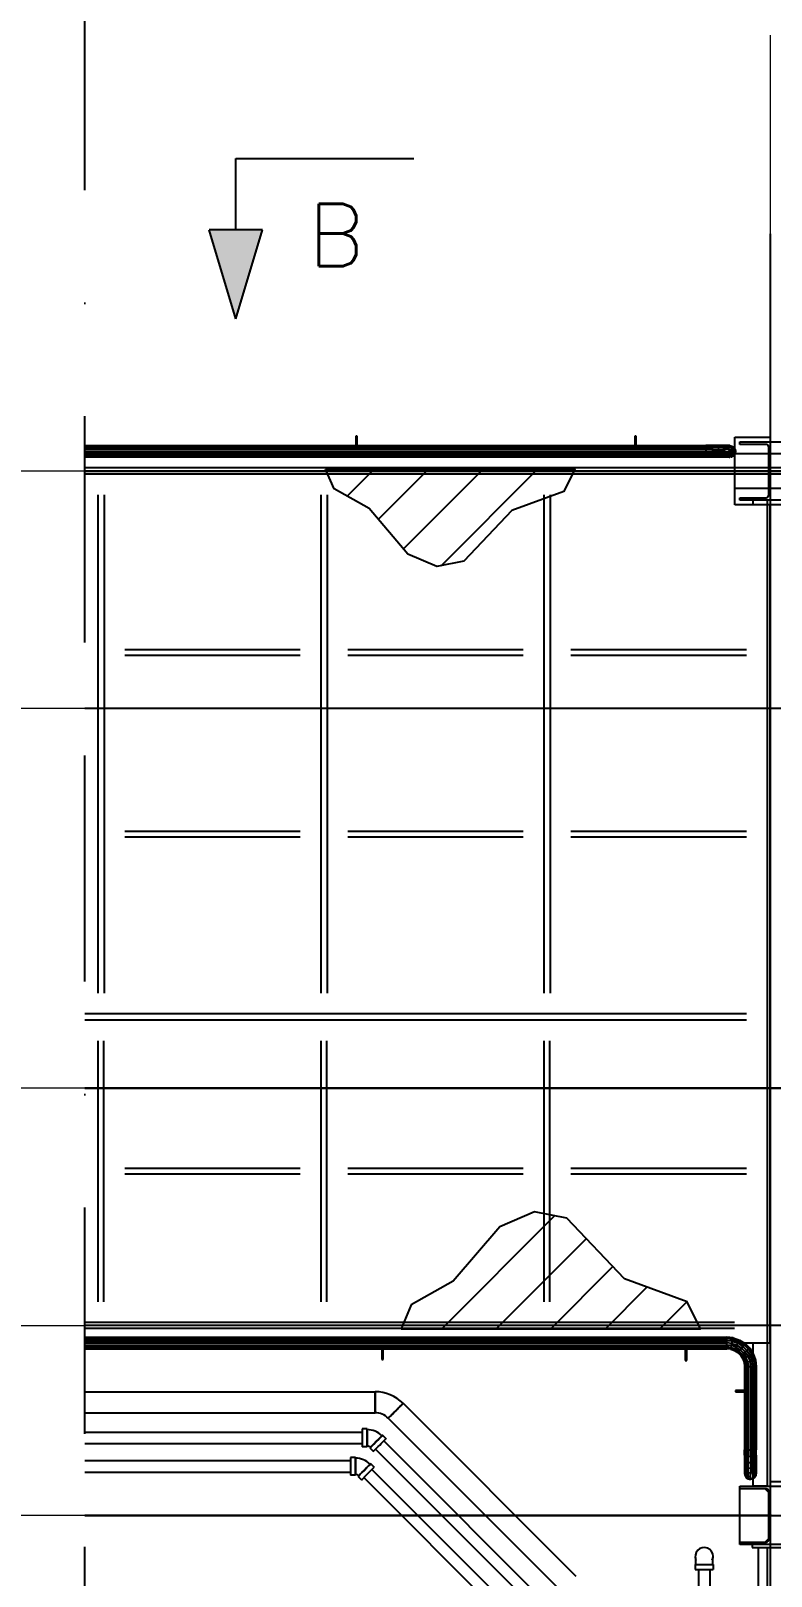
# Model space of a CAD drawing. Header units: metres. Extents: x 0 to 63075, y 0 to 44550.
# Drawn here: x 8032 to 11151, y 23497 to 30007 of the extents above; entities that cross this region are included whole.
import ezdxf
from ezdxf.enums import TextEntityAlignment as Align

# ---------------------------------------------------------------- set-up
doc = ezdxf.new("R2010")
doc.units = ezdxf.units.M
doc.header["$LTSCALE"] = 75
for name, pattern in [('BORDER', [44.45, 12.7, -6.35, 12.7, -6.35, 0, -6.35]), ('CENTER2', [28.575, 19.05, -3.175, 3.175, -3.175]), ('CENTERX2', [101.6, 63.5, -12.7, 12.7, -12.7])]:
    doc.linetypes.add(name, pattern=pattern)
for name, color, linetype in [('GSB', 7, 'Continuous'), ('SC1', 7, 'CENTER2'), ('SDM', 7, 'Continuous'), ('SL1', 8, 'Continuous'), ('SLM', 1, 'BORDER')]:
    doc.layers.add(name, color=color, linetype=linetype)
doc.styles.add('R100', font='simplex.shx', dxfattribs={"height": 2.5})
doc.styles.add('R140', font='simplex.shx', dxfattribs={"height": 3.5})
pattern_1 = [(45, (-40005.98, -19024.6), (-114.90485, 114.90485), [])]

# ---------------------------------------------------------------- blocks, each defined once
blk = doc.blocks.new('A$Cf5d57027')
at = {"layer": 'SL1'}
h = blk.add_hatch(dxfattribs=at)
h.set_pattern_fill('_USER', color=256, scale=162.5, angle=45, style=0, pattern_type=0)
h.set_pattern_definition(pattern_1)
h.paths.add_polyline_path([(1014.1, 5658), (2064.8, 5658), (2017.6, 5563.8), (1798.6, 5483.4), (1596.3, 5269.9), (1482.6, 5247.8), (1360.6, 5300.4), (1197.1, 5491.7), (1050.1, 5574.9)])
h = blk.add_hatch(dxfattribs=at)
h.set_pattern_fill('_USER', color=256, scale=162.5, angle=45, style=0, pattern_type=0)
h.set_pattern_definition(pattern_1)
h.paths.add_polyline_path([(1332, 2036.9), (2593.9, 2036.9), (2537.3, 2150.1), (2274.2, 2246.7), (2031.2, 2503.1), (1894.7, 2529.7), (1748.2, 2466.5), (1551.7, 2236.7), (1375.2, 2136.8)])
for p, q in [((2887.3, 6650), (2887.3, 5527)), ((1140.9, 5796.5), (1140.9, 5757.4)), ((1147.2, 5796.5), (1140.9, 5796.5)), ((1147.2, 5757.4), (1147.2, 5796.5)), ((2317.1, 5796.5), (2317.1, 5757.4)), ((2323.5, 5796.5), (2317.1, 5796.5)), ((2323.5, 5757.4), (2323.5, 5796.5)), ((0, 5757.4), (2617.1, 5757.4)), ((2617.1, 5755.5), (0, 5755.5)), ((2617.1, 5750.3), (0, 5750.2)), ((2617.1, 5742.3), (0, 5742.3)), ((2617.1, 5733), (0, 5733)), ((2639.4, 5757.4), (2617.1, 5757.4)), ((2617.1, 5757.4), (2617.1, 5755.5)), ((2617.1, 5755.5), (2617.1, 5750.3)), ((2641.5, 5755.5), (2617.1, 5755.5)), ((2643.2, 5750.3), (2617.1, 5750.3)), ((2617.1, 5750.3), (2617.1, 5742.3)), ((2644.4, 5742.3), (2617.1, 5742.3)), ((2617.1, 5742.3), (2617.1, 5733)), ((2644.8, 5733), (2617.1, 5733)), ((2617.1, 5733), (2617.1, 5723.7)), ((2660.5, 5757.4), (2639.4, 5757.4)), ((2639.4, 5757.4), (2641.5, 5755.5)), ((2643.2, 5750.3), (2641.5, 5755.5)), ((2641.5, 5755.5), (2664.6, 5755.5)), ((2668, 5750.3), (2643.2, 5750.3)), ((2643.2, 5750.3), (2644.4, 5742.3)), ((2644.4, 5742.3), (2670.3, 5742.3)), ((2644.4, 5742.3), (2644.8, 5733)), ((2644.8, 5733), (2644.4, 5723.7)), ((2671.1, 5733), (2644.8, 5733)), ((2653, 5750.3), (2656.5, 5755.5)), ((2679.5, 5757.4), (2660.5, 5757.4)), ((2660.5, 5757.4), (2664.6, 5755.5)), ((2685.3, 5755.5), (2664.6, 5755.5)), ((2664.6, 5755.5), (2668, 5750.3)), ((2668, 5750.3), (2670.3, 5742.3)), ((2690.2, 5750.3), (2668, 5750.3)), ((2670.3, 5742.3), (2693.5, 5742.3)), ((2670.3, 5742.3), (2671.1, 5733)), ((2671.1, 5733), (2670.3, 5723.7)), ((2694.7, 5733), (2671.1, 5733)), ((2679.5, 5757.4), (2685.3, 5755.5)), ((2695.3, 5757.4), (2679.5, 5757.4)), ((2702.6, 5755.5), (2685.3, 5755.5)), ((2685.3, 5755.5), (2690.2, 5750.3)), ((2693.5, 5742.3), (2690.2, 5750.3)), ((2690.2, 5750.3), (2708.8, 5750.3)), ((2690.8, 5748.8), (2691.7, 5750.3)), ((2693.2, 5743.2), (2697.8, 5750.3)), ((2693.5, 5742.3), (2694.7, 5733)), ((2712.9, 5742.3), (2693.5, 5742.3)), ((2693.5, 5723.7), (2694.7, 5733)), ((2694.6, 5742.3), (2699.9, 5750.3)), ((2694.7, 5733), (2714.4, 5733)), ((2707.2, 5757.4), (2695.3, 5757.4)), ((2695.3, 5757.4), (2702.6, 5755.5)), ((2696, 5733), (2697.6, 5724.9)), ((2702.2, 5748), (2698.4, 5742.3)), ((2705.6, 5750.3), (2702.2, 5748)), ((2715.7, 5755.5), (2702.6, 5755.5)), ((2702.6, 5755.5), (2708.8, 5750.3)), ((2707.2, 5757.4), (2715.7, 5755.5)), ((2714.6, 5757.4), (2707.2, 5757.4)), ((2722.8, 5750.3), (2708.8, 5750.3)), ((2708.8, 5750.3), (2712.9, 5742.3)), ((2712.9, 5742.3), (2727.5, 5742.3)), ((2712.9, 5742.3), (2714.4, 5733)), ((2714.4, 5733), (2712.9, 5723.7)), ((2729.2, 5733), (2714.4, 5733)), ((2717.1, 5757.4), (2714.6, 5757.4)), ((2714.6, 5757.4), (2723.7, 5755.5)), ((2723.7, 5755.5), (2715.7, 5755.5)), ((2715.7, 5755.5), (2722.8, 5750.3)), ((2717.1, 5757.4), (2726.5, 5755.5)), ((2731.5, 5750.3), (2722.8, 5750.3)), ((2722.8, 5750.3), (2727.5, 5742.3)), ((2723.7, 5755.5), (2731.5, 5750.3)), ((2723.7, 5755.5), (2726.5, 5755.5)), ((2726.5, 5755.5), (2734.4, 5750.3)), ((2729.2, 5733), (2727.5, 5742.3)), ((2727.5, 5742.3), (2736.6, 5742.3)), ((2729.2, 5733), (2727.5, 5723.7)), ((2738.4, 5733), (2729.2, 5733)), ((2731.5, 5750.3), (2734.4, 5750.3)), ((2731.5, 5750.3), (2736.6, 5742.3)), ((2734.4, 5750.3), (2739.7, 5742.3)), ((2736.7, 5741.1), (2735.8, 5742.3)), ((2736.6, 5742.3), (2738.4, 5733)), ((2736.6, 5742.3), (2739.7, 5742.3)), ((2736.6, 5723.7), (2738.4, 5733)), ((2738.3, 5733), (2736.7, 5741.1)), ((2738.4, 5733), (2741.5, 5733)), ((2739.3, 5793), (2887.3, 5793)), ((2739.3, 5742.8), (2739.3, 5793)), ((2739.7, 5742.3), (2741.5, 5733)), ((2741.5, 5733), (2739.7, 5723.7)), ((2759.3, 5762.3), (2759.3, 5773)), ((2759.3, 5773), (3015.3, 5773)), ((2870.1, 5762.3), (2759.3, 5762.3)), ((2882.1, 5549.7), (2882.1, 5750.3)), ((2617.1, 5723.7), (0, 5723.7)), ((2617.1, 5715.7), (0, 5715.7)), ((2617.1, 5710.5), (0, 5710.5)), ((2617.1, 5708.6), (0, 5708.6)), ((2644.4, 5723.7), (2617.1, 5723.7)), ((2617.1, 5723.7), (2617.1, 5715.7)), ((2643.2, 5715.7), (2617.1, 5715.7)), ((2617.1, 5715.7), (2617.1, 5710.5)), ((2617.1, 5710.5), (2617.1, 5708.6)), ((2641.5, 5710.5), (2617.1, 5710.5)), ((2639.4, 5708.6), (2617.1, 5708.6)), ((2641.5, 5710.5), (2639.4, 5708.6)), ((2660.5, 5708.6), (2639.4, 5708.6)), ((2643.2, 5715.7), (2641.5, 5710.5)), ((2664.6, 5710.5), (2641.5, 5710.5)), ((2644.4, 5723.7), (2643.2, 5715.7)), ((2668, 5715.7), (2643.2, 5715.7)), ((2670.3, 5723.7), (2644.4, 5723.7)), ((2664.6, 5710.5), (2660.5, 5708.6)), ((2679.5, 5708.6), (2660.5, 5708.6)), ((2668, 5715.7), (2664.6, 5710.5)), ((2685.3, 5710.5), (2664.6, 5710.5)), ((2670.3, 5723.7), (2668, 5715.7)), ((2690.2, 5715.7), (2668, 5715.7)), ((2693.5, 5723.7), (2670.3, 5723.7)), ((2685.3, 5710.5), (2679.5, 5708.6)), ((2695.3, 5708.6), (2679.5, 5708.6)), ((2690.2, 5715.7), (2685.3, 5710.5)), ((2702.6, 5710.5), (2685.3, 5710.5)), ((2693.5, 5723.7), (2690.2, 5715.7)), ((2708.8, 5715.7), (2690.2, 5715.7)), ((2712.9, 5723.7), (2693.5, 5723.7)), ((2694.6, 5723.7), (2693.9, 5726.9)), ((2702.6, 5710.5), (2695.3, 5708.6)), ((2707.2, 5708.6), (2695.3, 5708.6)), ((2697.6, 5724.9), (2698.4, 5723.7)), ((2708.8, 5715.7), (2702.6, 5710.5)), ((2715.7, 5710.5), (2702.6, 5710.5)), ((2715.7, 5710.5), (2707.2, 5708.6)), ((2714.6, 5708.6), (2707.2, 5708.6)), ((2712.9, 5723.7), (2708.8, 5715.7)), ((2722.8, 5715.7), (2708.8, 5715.7)), ((2727.5, 5723.7), (2712.9, 5723.7)), ((2723.7, 5710.5), (2714.6, 5708.6)), ((2714.6, 5708.6), (2717.1, 5708.6)), ((2715.7, 5710.5), (2722.8, 5715.7)), ((2723.7, 5710.5), (2715.7, 5710.5)), ((2726.5, 5710.5), (2717.1, 5708.6)), ((2717.7, 5712), (2725.2, 5713.5)), ((2727.5, 5723.7), (2722.8, 5715.7)), ((2722.8, 5715.7), (2731.5, 5715.7)), ((2731.5, 5715.7), (2723.7, 5710.5)), ((2723.7, 5710.5), (2726.5, 5710.5)), ((2725.2, 5713.5), (2728.7, 5715.7)), ((2734.4, 5715.7), (2726.5, 5710.5)), ((2736.6, 5723.7), (2727.5, 5723.7)), ((2731.5, 5715.7), (2736.6, 5723.7)), ((2734.4, 5715.7), (2731.5, 5715.7)), ((2739.7, 5723.7), (2734.4, 5715.7)), ((2739.3, 5723), (2739.2, 5723)), ((2739.3, 5723), (2739.3, 5723.2)), ((2739.3, 5507), (2739.3, 5723)), ((2887.3, 5723), (2739.3, 5723)), ((2887.3, 5577), (2887.3, 5723)), ((3035.3, 5723), (2887.3, 5723)), ((2887.3, 5577), (2887.3, 5723)), ((2887.3, 5663), (0, 5663)), ((2887.3, 5663), (0, 5663)), ((0, 5650), (12183.1, 5650)), ((2739.3, 5650), (0, 5650)), ((2887.3, 5637), (0, 5637)), ((2887.3, 5637), (0, 5637)), ((2967.9, 5650), (2739.3, 5650)), ((8187.3, 5663), (2887.3, 5663)), ((8187.3, 5663), (2887.3, 5663)), ((8187.3, 5637), (2887.3, 5637)), ((8187.3, 5637), (2887.3, 5637)), ((54.4, 5550), (54.4, 3449.7)), ((54.4, 5550), (54.4, 3449.7)), ((80.2, 5550), (80.2, 3449.7)), ((80.2, 5550), (80.2, 3449.7)), ((994.4, 5550), (994.4, 3449.7)), ((994.4, 5550), (994.4, 3449.7)), ((1020.2, 5550), (1020.2, 3449.7)), ((1020.2, 5550), (1020.2, 3449.7)), ((1934.4, 5550), (1934.4, 3449.7)), ((1934.4, 5550), (1934.4, 3449.7)), ((1960.2, 5550), (1960.2, 3449.7)), ((1960.2, 5550), (1960.2, 3449.7)), ((2887.3, 5577), (2739.3, 5577)), ((2759.3, 5537.7), (2870.1, 5537.7)), ((2759.3, 5527), (2759.3, 5537.7)), ((3035.3, 5577), (2887.3, 5577)), ((2887.3, 5507), (2739.3, 5507)), ((3015.3, 5527), (2759.3, 5527)), ((2960.3, 5527), (2814.3, 5527)), ((2814.3, 5527), (2814.3, 5507)), ((2874.3, 5527), (2874.3, 1373)), ((2874.3, 5527), (2874.3, 1373)), ((2887.3, 5527), (2887.3, 5507)), ((2887.3, 1977), (2887.3, 5507)), ((2887.3, 5507), (2887.3, 1393)), ((3035.3, 5507), (2887.3, 5507)), ((907.3, 4897.1), (167.3, 4897.1)), ((907.3, 4897.1), (167.3, 4897.1)), ((1847.3, 4897.1), (1107.3, 4897.1)), ((1847.3, 4897.1), (1107.3, 4897.1)), ((2787.3, 4897.1), (2047.3, 4897.1)), ((2787.3, 4897.1), (2047.3, 4897.1)), ((907.3, 4872.8), (167.3, 4872.8)), ((907.3, 4872.8), (167.3, 4872.8)), ((1847.3, 4872.8), (1107.3, 4872.8)), ((1847.3, 4872.8), (1107.3, 4872.8)), ((2787.3, 4872.8), (2047.3, 4872.8)), ((2787.3, 4872.8), (2047.3, 4872.8)), ((7677.4, 4650), (0, 4650)), ((907.3, 4132), (167.3, 4132)), ((907.3, 4132), (167.3, 4132)), ((907.3, 4107.7), (167.3, 4107.7)), ((907.3, 4107.7), (167.3, 4107.7)), ((1847.3, 4132), (1107.3, 4132)), ((1847.3, 4132), (1107.3, 4132)), ((1847.3, 4107.7), (1107.3, 4107.7)), ((1847.3, 4107.7), (1107.3, 4107.7)), ((2787.3, 4132), (2047.3, 4132)), ((2787.3, 4132), (2047.3, 4132)), ((2787.3, 4107.7), (2047.3, 4107.7)), ((2787.3, 4107.7), (2047.3, 4107.7)), ((2787.3, 3362.8), (0, 3362.8)), ((2787.3, 3362.8), (0, 3362.8)), ((2787.3, 3336.7), (0, 3336.7)), ((2787.3, 3336.7), (0, 3336.7)), ((55.2, 2150), (55.2, 3249.8)), ((55.2, 2150), (55.2, 3249.8)), ((79.5, 2150), (79.5, 3249.8)), ((79.5, 2150), (79.5, 3249.8)), ((995.2, 2150), (995.2, 3249.8)), ((995.2, 2150), (995.2, 3249.8)), ((1019.5, 2150), (1019.5, 3249.8)), ((1019.5, 2150), (1019.5, 3249.8)), ((1935.2, 2150), (1935.2, 3249.8)), ((1935.2, 2150), (1935.2, 3249.8)), ((1959.5, 2150), (1959.5, 3249.8)), ((1959.5, 2150), (1959.5, 3249.8)), ((0, 3050), (12183.1, 3050)), ((7677.4, 3050), (0, 3050)), ((907.3, 2712.2), (167.3, 2712.2)), ((907.3, 2712.2), (167.3, 2712.2)), ((907.3, 2687.9), (167.3, 2687.9)), ((907.3, 2687.9), (167.3, 2687.9)), ((1847.3, 2712.2), (1107.3, 2712.2)), ((1847.3, 2712.2), (1107.3, 2712.2)), ((1847.3, 2687.9), (1107.3, 2687.9)), ((1847.3, 2687.9), (1107.3, 2687.9)), ((2787.3, 2712.2), (2047.3, 2712.2)), ((2787.3, 2712.2), (2047.3, 2712.2)), ((2787.3, 2687.9), (2047.3, 2687.9)), ((2787.3, 2687.9), (2047.3, 2687.9)), ((2737.3, 2063), (0, 2063)), ((2737.3, 2063), (0, 2063)), ((7887.4, 2050), (0, 2050)), ((2737.3, 2037), (0, 2037)), ((2737.3, 2037), (0, 2037)), ((0, 2001.4), (2704.3, 2001.4)), ((0, 1999.5), (2704.3, 1999.5)), ((0, 1994.3), (2704.3, 1994.3)), ((0, 1986.3), (2704.3, 1986.3)), ((0, 1977), (2704.3, 1977)), ((0, 1967.7), (2704.3, 1967.7)), ((0, 1959.7), (2704.3, 1959.7)), ((0, 1954.5), (2704.3, 1954.5)), ((2732, 1998.3), (2704.3, 2001.4)), ((2704.3, 1999.5), (2704.3, 2001.4)), ((2731.6, 1996.5), (2704.3, 1999.5)), ((2704.3, 1994.3), (2704.3, 1999.5)), ((2704.3, 1986.3), (2704.3, 1994.3)), ((2730.4, 1991.3), (2704.3, 1994.3)), ((2728.7, 1983.6), (2704.3, 1986.3)), ((2704.3, 1977), (2704.3, 1986.3)), ((2726.6, 1974.5), (2704.3, 1977)), ((2704.3, 1967.7), (2704.3, 1977)), ((2724.5, 1965.4), (2704.3, 1967.7)), ((2704.3, 1959.7), (2704.3, 1967.7)), ((2704.3, 1954.5), (2704.3, 1959.7)), ((2722.8, 1957.7), (2704.3, 1959.7)), ((2704.3, 1952.6), (2704.3, 1954.5)), ((2721.6, 1952.5), (2704.3, 1954.5)), ((2721.6, 1952.5), (2722.8, 1957.7)), ((2722.8, 1957.7), (2724.5, 1965.4)), ((2722.8, 1957.7), (2740.2, 1951.6)), ((2724.5, 1965.4), (2726.6, 1974.5)), ((2743.7, 1958.7), (2724.5, 1965.4)), ((2726.6, 1974.5), (2728.7, 1983.6)), ((2726.6, 1974.5), (2747.7, 1967.1)), ((2728.7, 1983.6), (2730.4, 1991.3)), ((2728.7, 1983.6), (2751.8, 1975.5)), ((2730.4, 1991.3), (2731.6, 1996.5)), ((2730.4, 1991.3), (2755.2, 1982.6)), ((2731.6, 1996.5), (2732, 1998.3)), ((2757.5, 1987.4), (2731.6, 1996.5)), ((2732, 1998.3), (2758.3, 1989.1)), ((2740.2, 1951.6), (2743.7, 1958.7)), ((2743.7, 1958.7), (2747.7, 1967.1)), ((2760.9, 1947.9), (2743.7, 1958.7)), ((2747.7, 1967.1), (2751.8, 1975.5)), ((2747.7, 1967.1), (2766.7, 1955.2)), ((2751.8, 1975.5), (2755.2, 1982.6)), ((2751.8, 1975.5), (2772.5, 1962.5)), ((2755.2, 1982.6), (2757.5, 1987.4)), ((2755.2, 1982.6), (2777.4, 1968.7)), ((2758.3, 1989.1), (2757.5, 1987.4)), ((2757.5, 1987.4), (2780.7, 1972.8)), ((2758.3, 1989.1), (2781.9, 1974.3)), ((2760.9, 1947.9), (2766.7, 1955.2)), ((2766.7, 1955.2), (2772.5, 1962.5)), ((2766.7, 1955.2), (2782.5, 1939.3)), ((2772.5, 1962.5), (2777.4, 1968.7)), ((2772.5, 1962.5), (2789.8, 1945.2)), ((2777.4, 1968.7), (2780.7, 1972.8)), ((2777.4, 1968.7), (2796, 1950.1)), ((2777.5, 1977), (2887.3, 1977)), ((2780.7, 1972.8), (2781.9, 1974.3)), ((2800.2, 1953.4), (2780.7, 1972.8)), ((2781.9, 1974.3), (2801.6, 1954.6)), ((2796, 1950.1), (2800.2, 1953.4)), ((2801.6, 1954.6), (2800.2, 1953.4)), ((2800.2, 1953.4), (2814.8, 1930.2)), ((2801.6, 1954.6), (2816.4, 1931)), ((2814.3, 1977), (2814.3, 1934.3)), ((0, 1952.6), (2704.3, 1952.6)), ((1250.6, 1952.6), (1250.6, 1906.8)), ((1250.6, 1906.8), (1256.9, 1906.8)), ((1256.9, 1906.8), (1256.9, 1952.6)), ((2529.8, 1952.6), (2529.8, 1903.5)), ((2529.8, 1903.5), (2536.1, 1903.5)), ((2536.1, 1903.5), (2536.1, 1952.6)), ((2721.2, 1950.7), (2704.3, 1952.6)), ((2721.2, 1950.7), (2721.6, 1952.5)), ((2721.2, 1950.7), (2737.1, 1945.1)), ((2721.6, 1952.5), (2738, 1946.8)), ((2737.1, 1945.1), (2738, 1946.8)), ((2737.1, 1945.1), (2751.5, 1936.1)), ((2738, 1946.8), (2740.2, 1951.6)), ((2738, 1946.8), (2752.6, 1937.6)), ((2740.2, 1951.6), (2755.9, 1941.7)), ((2751.5, 1936.1), (2752.6, 1937.6)), ((2751.5, 1936.1), (2763.4, 1924.1)), ((2752.6, 1937.6), (2755.9, 1941.7)), ((2752.6, 1937.6), (2764.9, 1925.3)), ((2755.9, 1941.7), (2760.9, 1947.9)), ((2755.9, 1941.7), (2769, 1928.6)), ((2775.2, 1933.5), (2760.9, 1947.9)), ((2763.4, 1924.1), (2764.9, 1925.3)), ((2763.4, 1924.1), (2772.5, 1909.8)), ((2764.9, 1925.3), (2769, 1928.6)), ((2764.9, 1925.3), (2774.1, 1910.6)), ((2769, 1928.6), (2775.2, 1933.5)), ((2769, 1928.6), (2778.9, 1912.9)), ((2772.5, 1909.8), (2774.1, 1910.6)), ((2772.5, 1909.8), (2778, 1893.8)), ((2774.1, 1910.6), (2778.9, 1912.9)), ((2774.1, 1910.6), (2779.9, 1894.2)), ((2775.2, 1933.5), (2782.5, 1939.3)), ((2786, 1916.3), (2775.2, 1933.5)), ((2778, 1893.8), (2779.9, 1894.2)), ((2778, 1893.8), (2779.9, 1877)), ((2778.9, 1912.9), (2786, 1916.3)), ((2778.9, 1912.9), (2785, 1895.4)), ((2779.9, 1894.2), (2785, 1895.4)), ((2779.9, 1894.2), (2781.8, 1877)), ((2782.5, 1939.3), (2789.8, 1945.2)), ((2782.5, 1939.3), (2794.4, 1920.4)), ((2785, 1895.4), (2792.7, 1897.2)), ((2785, 1895.4), (2787.1, 1877)), ((2786, 1916.3), (2794.4, 1920.4)), ((2792.7, 1897.2), (2786, 1916.3)), ((2789.8, 1945.2), (2796, 1950.1)), ((2789.8, 1945.2), (2802.9, 1924.4)), ((2792.7, 1897.2), (2801.8, 1899.3)), ((2792.7, 1897.2), (2795, 1877)), ((2794.4, 1920.4), (2802.9, 1924.4)), ((2794.4, 1920.4), (2801.8, 1899.3)), ((2796, 1950.1), (2810, 1927.9)), ((2801.8, 1899.3), (2810.9, 1901.3)), ((2801.8, 1899.3), (2804.3, 1877)), ((2802.9, 1924.4), (2810, 1927.9)), ((2802.9, 1924.4), (2810.9, 1901.3)), ((2810, 1927.9), (2814.8, 1930.2)), ((2810, 1927.9), (2818.7, 1903.1)), ((2810.9, 1901.3), (2818.7, 1903.1)), ((2810.9, 1901.3), (2813.7, 1877)), ((2814.8, 1930.2), (2816.4, 1931)), ((2814.8, 1930.2), (2823.8, 1904.3)), ((2816.4, 1931), (2825.6, 1904.7)), ((2818.7, 1903.1), (2823.8, 1904.3)), ((2818.7, 1903.1), (2821.6, 1877)), ((2823.8, 1904.3), (2825.6, 1904.7)), ((2823.8, 1904.3), (2826.9, 1877)), ((2825.6, 1904.7), (2828.7, 1877)), ((2779.9, 1877), (2779.9, 1526.5)), ((2779.9, 1877), (2781.8, 1877)), ((2781.8, 1877), (2781.8, 1526.5)), ((2781.8, 1877), (2787.1, 1877)), ((2787.1, 1877), (2795, 1877)), ((2787.1, 1877), (2787.1, 1526.5)), ((2795, 1877), (2795, 1526.5)), ((2795, 1877), (2804.3, 1877)), ((2804.3, 1877), (2804.3, 1526.5)), ((2804.3, 1877), (2813.7, 1877)), ((2813.7, 1877), (2813.7, 1526.5)), ((2813.7, 1877), (2821.6, 1877)), ((2821.6, 1877), (2826.9, 1877)), ((2821.6, 1877), (2821.6, 1526.5)), ((2826.9, 1877), (2828.7, 1877)), ((2826.9, 1877), (2826.9, 1526.5)), ((2828.7, 1877), (2828.7, 1526.5)), ((0, 1771.5), (1222.7, 1771.5)), ((1222.7, 1727), (1222.7, 1771.5)), ((1222.7, 1771.5), (1222.7, 1727)), ((2740.8, 1776.5), (2740.8, 1770.2)), ((2779.9, 1776.5), (2740.8, 1776.5)), ((2740.8, 1770.2), (2779.9, 1770.2)), ((1222.7, 1682.6), (1222.7, 1727)), ((1222.7, 1727), (1222.7, 1682.6)), ((1341.1, 1722.4), (2069, 994.5)), ((0, 1682.6), (1222.7, 1682.6)), ((1278.3, 1659.5), (2006.2, 931.6)), ((0, 1601.1), (1168.8, 1601.1)), ((1168.8, 1614.7), (1168.8, 1539.3)), ((1189.4, 1614.7), (1168.8, 1614.7)), ((1189.4, 1614.7), (1189.4, 1539.3)), ((1189.4, 1542.5), (1189.4, 1611.5)), ((1254.1, 1587.9), (1268.7, 1573.3)), ((1259.1, 1563.7), (1998.4, 824.4)), ((0, 1552.9), (1168.8, 1552.9)), ((1189.4, 1539.3), (1168.8, 1539.3)), ((1200.7, 1534.6), (1215.3, 1520)), ((1224.9, 1529.6), (1964.3, 790.3)), ((2779.9, 1526.5), (2781.8, 1526.5)), ((2779.9, 1504.2), (2779.9, 1526.5)), ((2779.9, 1504.2), (2779.9, 1483.1)), ((2779.9, 1504.2), (2781.8, 1502.2)), ((2781.8, 1526.5), (2787.1, 1526.5)), ((2781.8, 1502.2), (2781.8, 1526.5)), ((2781.8, 1502.2), (2787.1, 1500.4)), ((2781.8, 1502.2), (2781.8, 1479.1)), ((2787.1, 1500.4), (2787.1, 1526.5)), ((2787.1, 1526.5), (2795, 1526.5)), ((2787.1, 1500.4), (2787.1, 1475.6)), ((2787.1, 1500.4), (2795, 1499.2)), ((2795, 1499.2), (2795, 1526.5)), ((2795, 1526.5), (2804.3, 1526.5)), ((2795, 1473.3), (2795, 1499.2)), ((2795, 1499.2), (2804.3, 1498.8)), ((2804.3, 1498.8), (2804.3, 1526.5)), ((2804.3, 1526.5), (2813.7, 1526.5)), ((2804.3, 1498.8), (2813.7, 1499.2)), ((2804.3, 1498.8), (2804.3, 1472.5)), ((2813.7, 1499.2), (2813.7, 1526.5)), ((2813.7, 1526.5), (2821.6, 1526.5)), ((2813.7, 1499.2), (2821.6, 1500.4)), ((2813.7, 1499.2), (2813.7, 1473.3)), ((2821.6, 1500.4), (2821.6, 1526.5)), ((2821.6, 1526.5), (2826.9, 1526.5)), ((2821.6, 1500.4), (2826.9, 1502.2)), ((2821.6, 1500.4), (2821.6, 1475.6)), ((2826.9, 1526.5), (2828.7, 1526.5)), ((2826.9, 1502.2), (2826.9, 1526.5)), ((2826.9, 1502.2), (2828.7, 1504.2)), ((2826.9, 1502.2), (2826.9, 1479.1)), ((2828.7, 1504.2), (2828.7, 1526.5)), ((2828.7, 1504.2), (2828.7, 1483.1)), ((0, 1481.1), (1118.8, 1481.1)), ((0, 1432.9), (1118.8, 1432.9)), ((1118.8, 1494.7), (1118.8, 1419.3)), ((1139.4, 1494.7), (1118.8, 1494.7)), ((1139.4, 1494.7), (1139.4, 1419.3)), ((1139.4, 1422.5), (1139.4, 1491.5)), ((1204.1, 1467.9), (1218.7, 1453.3)), ((1209.1, 1443.7), (1948.4, 704.4)), ((2779.9, 1483.1), (2779.9, 1464.1)), ((2779.9, 1483.1), (2781.8, 1479.1)), ((2779.9, 1464.1), (2781.8, 1458.3)), ((2779.9, 1464.1), (2779.9, 1448.3)), ((2779.9, 1448.3), (2779.9, 1436.4)), ((2779.9, 1448.3), (2781.8, 1441)), ((2779.9, 1436.4), (2779.9, 1429)), ((2779.9, 1436.4), (2781.8, 1428)), ((2781.8, 1479.1), (2781.8, 1458.3)), ((2781.8, 1479.1), (2787.1, 1475.6)), ((2781.8, 1458.3), (2781.8, 1441)), ((2781.8, 1458.3), (2787.1, 1453.4)), ((2781.8, 1441), (2781.8, 1428)), ((2781.8, 1441), (2787.1, 1434.8)), ((2787.1, 1475.6), (2787.1, 1453.4)), ((2787.1, 1475.6), (2795, 1473.3)), ((2787.1, 1453.4), (2795, 1450.1)), ((2787.1, 1453.4), (2787.1, 1434.8)), ((2787.1, 1434.8), (2787.1, 1420.9)), ((2787.1, 1434.8), (2795, 1430.7)), ((2795, 1450.1), (2795, 1473.3)), ((2795, 1473.3), (2804.3, 1472.5)), ((2795, 1450.1), (2804.3, 1448.9)), ((2795, 1430.7), (2795, 1450.1)), ((2804.3, 1472.5), (2813.7, 1473.3)), ((2804.3, 1472.5), (2804.3, 1448.9)), ((2804.3, 1448.9), (2813.7, 1450.1)), ((2804.3, 1448.9), (2804.3, 1429.2)), ((2813.7, 1473.3), (2821.6, 1475.6)), ((2813.7, 1473.3), (2813.7, 1450.1)), ((2813.7, 1450.1), (2821.6, 1453.4)), ((2813.7, 1450.1), (2813.7, 1430.7)), ((2813.7, 1430.7), (2821.6, 1434.8)), ((2821.6, 1475.6), (2826.9, 1479.1)), ((2821.6, 1475.6), (2821.6, 1453.4)), ((2821.6, 1453.4), (2826.9, 1458.3)), ((2821.6, 1453.4), (2821.6, 1434.8)), ((2821.6, 1434.8), (2826.9, 1441)), ((2821.6, 1434.8), (2821.6, 1420.9)), ((2826.9, 1479.1), (2828.7, 1483.1)), ((2826.9, 1479.1), (2826.9, 1458.3)), ((2826.9, 1458.3), (2828.7, 1464.1)), ((2826.9, 1458.3), (2826.9, 1441)), ((2826.9, 1441), (2828.7, 1448.3)), ((2826.9, 1441), (2826.9, 1428)), ((2826.9, 1428), (2828.7, 1436.4)), ((2828.7, 1429), (2828, 1432.8)), ((2828.7, 1483.1), (2828.7, 1464.1)), ((2828.7, 1464.1), (2828.7, 1448.3)), ((2828.7, 1448.3), (2828.7, 1436.4)), ((2828.7, 1436.4), (2828.7, 1429)), ((1139.4, 1419.3), (1118.8, 1419.3)), ((1150.7, 1414.6), (1165.3, 1400)), ((1174.9, 1409.6), (1914.3, 670.3)), ((2759.3, 1362.3), (2759.3, 1373)), ((2759.3, 1373), (3015.3, 1373)), ((2779.9, 1429), (2779.9, 1426.5)), ((2779.9, 1429), (2781.8, 1419.9)), ((2779.9, 1426.5), (2781.8, 1417.2)), ((2781.8, 1428), (2781.8, 1419.9)), ((2781.8, 1428), (2787.1, 1420.9)), ((2781.8, 1419.9), (2787.1, 1412.2)), ((2781.8, 1419.9), (2781.8, 1417.2)), ((2781.8, 1417.2), (2787.1, 1409.2)), ((2787.1, 1420.9), (2787.1, 1412.2)), ((2787.1, 1420.9), (2795, 1416.1)), ((2787.1, 1412.2), (2787.1, 1409.2)), ((2787.1, 1412.2), (2795, 1407)), ((2787.1, 1409.2), (2795, 1404)), ((2795, 1416.1), (2795, 1430.7)), ((2795, 1430.7), (2804.3, 1429.2)), ((2795, 1416.1), (2804.3, 1414.4)), ((2795, 1407), (2795, 1416.1)), ((2795, 1407), (2804.3, 1405.2)), ((2795, 1407), (2795, 1404)), ((2795, 1404), (2804.3, 1402.1)), ((2804.3, 1429.2), (2813.7, 1430.7)), ((2804.3, 1414.4), (2804.3, 1429.2)), ((2804.3, 1405.2), (2804.3, 1414.4)), ((2804.3, 1405.3), (2812.4, 1407)), ((2804.3, 1402.1), (2804.3, 1405.2)), ((2813.7, 1404), (2804.3, 1402.1)), ((2804.3, 1426.5), (2809.2, 1426.5)), ((2809.2, 1430), (2809.2, 1426.5)), ((2812.4, 1407), (2819.3, 1411.5)), ((2821.6, 1409.2), (2813.7, 1404)), ((2814.3, 1431), (2814.3, 1373)), ((2814.3, 1373), (2814.3, 1373)), ((2874.3, 1373), (2814.3, 1373)), ((2819.3, 1411.5), (2821.6, 1415)), ((2821.6, 1420.9), (2826.9, 1428)), ((2821.6, 1420.9), (2821.6, 1412.2)), ((2821.6, 1412.2), (2826.9, 1419.9)), ((2826.9, 1417.2), (2821.6, 1409.2)), ((2828.7, 1429), (2826.9, 1419.9)), ((2826.9, 1419.9), (2826.9, 1428)), ((2826.9, 1417.2), (2828.7, 1426.5)), ((2826.9, 1419.9), (2826.9, 1417.2)), ((2828.5, 1427.8), (2827.7, 1431.7)), ((2828.7, 1429), (2828.7, 1426.5)), ((2884.3, 1373), (2884.3, 1373)), ((2884.3, 1373), (2890.4, 1373)), ((2887.3, 1393), (2887.3, 1373)), ((2887.3, 1393), (3035.3, 1393)), ((2887.3, 1373), (2887.3, 1127)), ((2890.4, 1373), (2890.4, 1373)), ((2759.3, 1137.7), (2759.3, 1362.3)), ((2870.1, 1362.3), (2759.3, 1362.3)), ((2882.1, 1347.3), (2867.1, 1362.3)), ((2882.1, 1149.7), (2882.1, 1350.3)), ((0, 1250), (12183.1, 1250)), ((2759.3, 1250), (0, 1250)), ((2882.1, 1250), (2759.3, 1250)), ((2892.6, 1250), (2882.1, 1250)), ((2759.3, 1127), (2759.3, 1137.7)), ((2759.3, 1137.7), (2870.1, 1137.7)), ((3015.3, 1127), (2759.3, 1127)), ((2812.3, 1127), (2812.3, 1114.5)), ((2812.3, 1114.5), (2962.3, 1114.5)), ((2837.3, 1114.5), (2837.3, 165.5)), ((2867.1, 1137.7), (2882.1, 1152.7)), ((2875.2, 1114.5), (2875.2, 165.5)), ((2875.2, 1114.5), (2875.2, 165.5)), ((2887.3, 1127), (2887.3, 250)), ((2571.6, 1043.5), (2647.1, 1043.5)), ((2571.6, 1043.5), (2571.6, 1022.9)), ((2574.8, 1043.5), (2574.8, 1072.9)), ((2643.9, 1072.9), (2643.9, 1043.5)), ((2647.1, 1043.5), (2647.1, 1022.9)), ((2571.6, 1022.9), (2647.1, 1022.9)), ((2585.2, 1022.9), (2585.2, 711.1)), ((2633.5, 1022.9), (2633.5, 711.1))]:
    blk.add_line(p, q, dxfattribs=at)
for points in [[(1014.1, 5658), (2064.8, 5658), (2017.6, 5563.8), (1798.6, 5483.4), (1596.3, 5269.9), (1482.6, 5247.8), (1360.6, 5300.4), (1197.1, 5491.7), (1050.1, 5574.9)], [(1332, 2036.9), (2593.9, 2036.9), (2537.3, 2150.1), (2274.2, 2246.7), (2031.2, 2503.1), (1894.7, 2529.7), (1748.2, 2466.5), (1551.7, 2236.7), (1375.2, 2136.8)]]:
    blk.add_lwpolyline(points, close=True, dxfattribs=at)
for centre, radius, start, end in [((2870.1, 5750.3), 12, 359.99796, 89.99998), ((2870.1, 5549.7), 12, 269.99998, 359.99796), ((1222.6, 1603.9), 167.6, 45.00009, 89.97709), ((1222.6, 1603.9), 78.7, 45.00009, 89.9642), ((1189.4, 1523.3), 88.3, 45.00009, 89.99991), ((1189.4, 1523.3), 19.2, 45.00009, 89.99991), ((1139.4, 1403.3), 88.3, 45.00009, 89.99991), ((1139.4, 1403.3), 19.2, 45.00009, 89.99991), ((2870.1, 1350.3), 12, 0, 89.99796), ((2609.3, 1077), 37.7, 0, 203.67685), ((2870.1, 1149.7), 12, 269.99796, 0), ((2609.3, 1077), 37.7, 336.32315, 0)]:
    blk.add_arc(centre, radius, start, end, dxfattribs=at)
for centre, major_axis, start_param, end_param in [((1309.7, 1691), (-31.4, -31.4), 0, 3.141593), ((1309.7, 1691), (31.4, 31.4), 4.712389, 6.283185), ((1309.7, 1691), (-31.4, -31.4), 0, 1.570796), ((1242, 1546.7), (-26.7, -26.7), 6.283185, 9.424778), ((1192, 1426.7), (-26.7, -26.7), 6.283185, 9.424778)]:
    blk.add_ellipse(centre, major_axis=major_axis, ratio=0.000059, start_param=start_param, end_param=end_param, dxfattribs=at)
for centre, major_axis in [((1227.4, 1561.3), (-26.7, -26.7)), ((1227.4, 1561.3), (-24.4, -24.4)), ((1177.4, 1441.3), (-26.7, -26.7)), ((1177.4, 1441.3), (-24.4, -24.4))]:
    blk.add_ellipse(centre, major_axis=major_axis, ratio=0.000059, dxfattribs=at)
blk = doc.blocks.new('SIMB_CORTE_2')
at = {"layer": 'GSB'}
blk.add_hatch(color=2, dxfattribs=at).paths.add_polyline_path([(1.5, -4), (-1.5, -4), (0, -9)])
at = {"layer": 'GSB', "color": 1}
for p, q in [((0, -4), (0, 0)), ((0, 0), (10, 0)), ((0, -9), (-1.5, -4)), ((1.5, -4), (-1.5, -4)), ((0, -9), (1.5, -4))]:
    blk.add_line(p, q, dxfattribs=at)
at = {"layer": 'GSB', "color": 3, "style": 'R100'}
blk.add_attdef('XXXX', (-0.597, 1.573), '', height=2.5, dxfattribs=at)
at = {"layer": 'GSB', "color": 4, "style": 'R140'}
blk.add_attdef('A', text='', height=3.5, dxfattribs=at).set_placement((5.637, -4.293), align=Align.MIDDLE)

msp = doc.modelspace()

# ---------------------------------------------------------------- linework, layer by layer
at = {"layer": 'SC1', "color": 7, "linetype": 'CENTERX2', "lineweight": 9}
for p, q in [((11146.9, 29988.5), (11146.9, 20854.9)), ((21779, 28152.6), (6016.8, 28152.6)), ((21779, 27152.6), (6016.8, 27152.6)), ((21779, 25552.9), (6016.8, 25552.9)), ((21779, 24551.4), (6016.8, 24551.4)), ((21779, 23752.8), (6016.8, 23752.9))]:
    msp.add_line(p, q, dxfattribs=at)
at = {"layer": 'SLM'}
msp.add_lwpolyline([(8259.5, 37392.1), (20442.6, 37392.1), (20442.6, 22668.4), (8259.5, 22668.4)], close=True, dxfattribs=at)

# ---------------------------------------------------------------- block references
at = {"layer": 'GSB', "xscale": 74.99999999999915, "yscale": 74.99999999999915, "zscale": 74.99999999999915}
msp.add_blockref('SIMB_CORTE_2', (8895.3, 29469), dxfattribs=at).add_auto_attribs({'A': 'B'})
at = {"layer": 'SDM'}
msp.add_blockref('A$Cf5d57027', (8259.5, 22502.8), dxfattribs=at)

doc.saveas('drawing.dxf')
